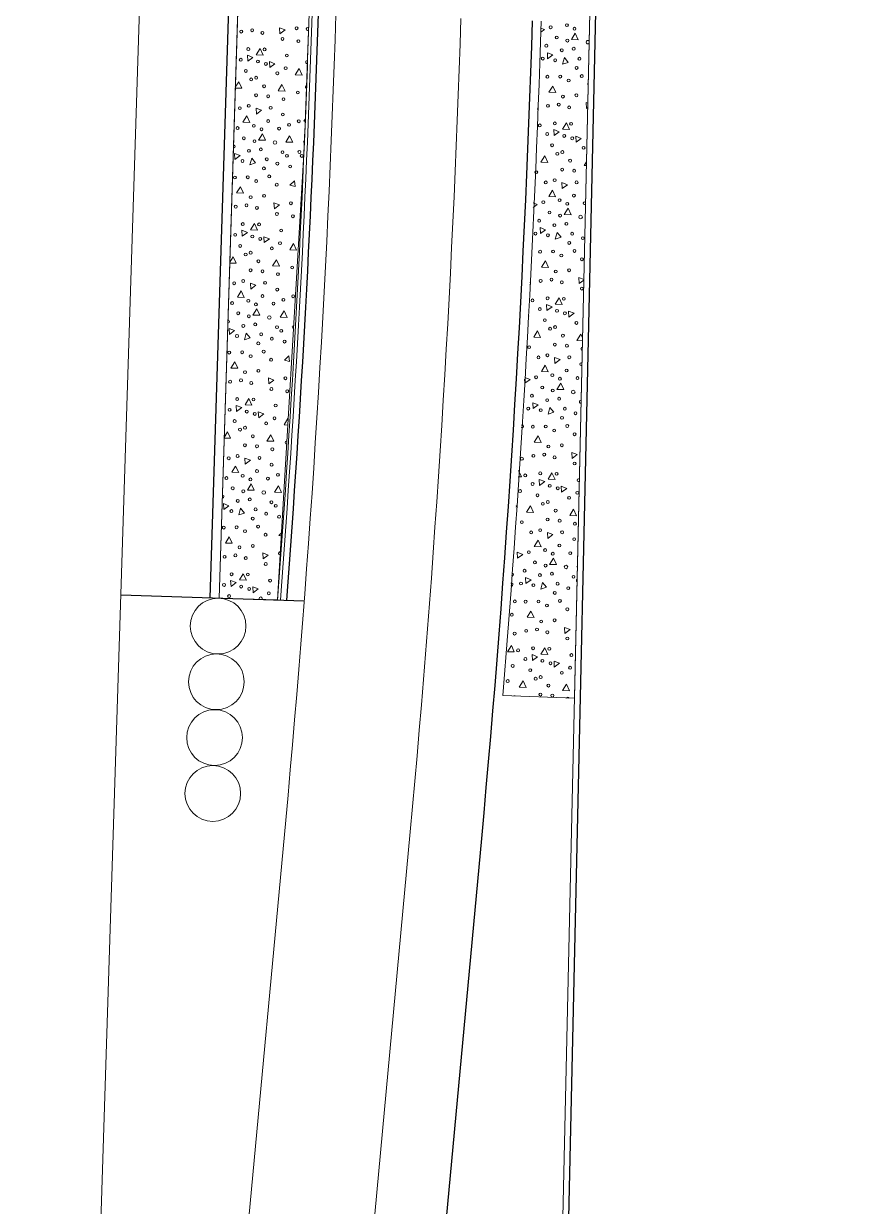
# Model space of a CAD drawing. Extents: x 2536801 to 2538856, y 7112140 to 7131569.
# Drawn here: x 2538218.5 to 2538311.1, y 7125490.5 to 7125622.9 of the extents above; entities that cross this region are included whole.
import ezdxf

# ---------------------------------------------------------------- set-up
doc = ezdxf.new("R2010")
doc.units = 0
doc.header["$LTSCALE"] = 100
doc.header["$MEASUREMENT"] = 0
for name, color, linetype, lineweight in [('D_BOC_FR', 3, 'Continuous', 13), ('D_BOC_RMP', 1, 'Continuous', 13), ('D_CTB_1', 2, 'Continuous', 0), ('D_EOS_ML', 7, 'Continuous', 30), ('D_EOS_RMP', 1, 'Continuous', 30), ('D_EOT_ML', 7, 'Continuous', 13), ('D_EOT_RMP', 1, 'Continuous', 13), ('D_FOC_FR', 3, 'Continuous', 30), ('D_MBGF', 20, 'Continuous', 0), ('D_RIPRAP_1', 7, 'Continuous', 0)]:
    doc.layers.add(name, color=color, linetype=linetype, lineweight=lineweight)
doc.linetypes.add('mbgf', pattern='A,1,-0.5,[46,dgnlstyle-BGELINES.shx,S=0.008,R=0,X=0,Y=0],-0.5,1', length=3)

msp = doc.modelspace()

# ---------------------------------------------------------------- linework, layer by layer
at = {"layer": 'D_BOC_FR', "lineweight": 0}
msp.add_line((2538272.32, 7125194.84), (2538286.2, 7125814.37), dxfattribs=at)
at = {"layer": 'D_BOC_RMP', "lineweight": 0, "extrusion": (0, 0, -1)}
msp.add_arc((-2536768.25, 7125671.2), 1483.33, 181.82493, 184.36233, dxfattribs=at)
at = {"layer": 'D_CTB_1', "linetype": 'Continuous', "lineweight": 0, "ltscale": 0.025}
msp.add_line((2538240.41, 7125558.57), (2538266.77, 7126386.03), dxfattribs=at)
at = {"layer": 'D_CTB_1', "linetype": 'Continuous', "lineweight": 13}
for centre in [(2538240.31, 7125555.44), (2538240.11, 7125549.2), (2538239.91, 7125542.95), (2538239.71, 7125536.7)]:
    msp.add_circle(centre, 3.12, dxfattribs=at)
at = {"layer": 'D_EOS_ML'}
msp.add_line((2538239.41, 7125558.6), (2538319.33, 7128066.94), dxfattribs=at)
at = {"layer": 'D_EOS_RMP'}
for p, q in [((2538229.42, 7125558.92), (2538249.95, 7125558.26)), ((2538269.78, 7125531.67), (2538244.58, 7125260.49))]:
    msp.add_line(p, q, dxfattribs=at)
at = {"layer": 'D_EOS_RMP', "extrusion": (0, 0, -1)}
for radius, end in [(1484, 184.36233), (1508, 185.309)]:
    msp.add_arc((-2536768.25, 7125671.2), radius, 181.82493, end, dxfattribs=at)
at = {"layer": 'D_EOT_ML'}
msp.add_line((2538218.53, 7125217.38), (2538310.38, 7128099.91), dxfattribs=at)
at = {"layer": 'D_EOT_RMP'}
for p, q in [((2538247.88, 7125533.71), (2538219.63, 7125229.75)), ((2538261.82, 7125532.41), (2538233.57, 7125228.46))]:
    msp.add_line(p, q, dxfattribs=at)
at = {"layer": 'D_EOT_RMP', "extrusion": (0, 0, -1)}
for radius in [1486, 1500]:
    msp.add_arc((-2536768.25, 7125671.2), radius, 181.82493, 185.309, dxfattribs=at)
at = {"layer": 'D_FOC_FR'}
msp.add_line((2538272.99, 7125194.82), (2538286.86, 7125814.36), dxfattribs=at)
at = {"layer": 'D_MBGF', "linetype": 'mbgf', "lineweight": 13, "ltscale": 0.025}
msp.add_line((2538249.92, 7125608.3), (2538246.95, 7125558.39), dxfattribs=at)
at = {"layer": 'D_MBGF', "linetype": 'mbgf', "lineweight": 13, "ltscale": 0.025, "extrusion": (0, 0, -1)}
msp.add_arc((-2536768.25, 7125671.2), 1483, 181.82493, 182.43115, dxfattribs=at)
at = {"layer": 'D_RIPRAP_1', "color": 7, "linetype": 'Continuous', "lineweight": 0}
for p, q in [((2538248.35, 7125604.77), (2538248.87, 7125605.28)), ((2538248.87, 7125605.28), (2538248.93, 7125604.65)), ((2538248.93, 7125604.65), (2538248.35, 7125604.77)), ((2538247.73, 7125585.18), (2538248.24, 7125585.68)), ((2538248.31, 7125585.06), (2538247.73, 7125585.18)), ((2538248.24, 7125585.68), (2538248.31, 7125585.06)), ((2538247.11, 7125565.59), (2538247.4, 7125565.88)), ((2538247.38, 7125565.53), (2538247.11, 7125565.59))]:
    msp.add_line(p, q, dxfattribs=at)
at = {"layer": 'D_RIPRAP_1', "color": 7, "lineweight": 0, "flags": 128}
for points in [[(2538258.82, 7126136.25), (2538240.41, 7125558.57), (2538246.95, 7125558.36)], [(2538272.19, 7125547.68), (2538280.22, 7125547.35), (2538286.2, 7125814.37)]]:
    msp.add_lwpolyline(points, dxfattribs=at)
at = {"layer": 'D_RIPRAP_1', "color": 7, "linetype": 'Continuous', "lineweight": 0, "flags": 128}
for points in [[(2538247.23, 7125621.72), (2538247.19, 7125622.39), (2538247.81, 7125622.16)], [(2538280.64, 7125621.07), (2538279.86, 7125621.1), (2538280.3, 7125621.79)], [(2538245.34, 7125619.35), (2538244.57, 7125619.38), (2538245, 7125620.08)], [(2538277.2, 7125618.94), (2538277.17, 7125619.61), (2538277.79, 7125619.37)], [(2538243.63, 7125618.66), (2538243.59, 7125619.33), (2538244.21, 7125619.09)], [(2538246.1, 7125617.94), (2538246.05, 7125618.61), (2538246.67, 7125618.37)], [(2538279.51, 7125618.53), (2538278.87, 7125618.32), (2538279.08, 7125619.07)], [(2538249.72, 7125617.11), (2538248.94, 7125617.13), (2538249.37, 7125617.83)], [(2538247.81, 7125615.31), (2538247.03, 7125615.34), (2538247.46, 7125616.04)], [(2538278.12, 7125615.15), (2538277.34, 7125615.19), (2538277.78, 7125615.88)], [(2538244.59, 7125612.74), (2538244.55, 7125613.41), (2538245.17, 7125613.17)], [(2538243.86, 7125611.81), (2538243.08, 7125611.83), (2538243.51, 7125612.53)], [(2538279.65, 7125611.02), (2538278.88, 7125611.05), (2538279.32, 7125611.75)], [(2538245.61, 7125609.82), (2538244.83, 7125609.84), (2538245.26, 7125610.54)], [(2538277.93, 7125610.34), (2538277.9, 7125611.01), (2538278.51, 7125610.77)], [(2538248.66, 7125609.58), (2538247.88, 7125609.61), (2538248.31, 7125610.31)], [(2538280.39, 7125609.6), (2538280.36, 7125610.27), (2538280.97, 7125610.02)], [(2538242.19, 7125607.66), (2538242.15, 7125608.33), (2538242.77, 7125608.09)], [(2538244.5, 7125607.27), (2538243.87, 7125607.05), (2538244.07, 7125607.8)], [(2538277.23, 7125607.33), (2538276.45, 7125607.36), (2538276.89, 7125608.05)], [(2538278.84, 7125604.41), (2538278.8, 7125605.08), (2538279.42, 7125604.84)], [(2538243.14, 7125603.88), (2538242.37, 7125603.91), (2538242.8, 7125604.6)], [(2538278.1, 7125603.49), (2538277.32, 7125603.52), (2538277.76, 7125604.22)], [(2538246.61, 7125602.13), (2538246.56, 7125602.8), (2538247.18, 7125602.57)], [(2538279.83, 7125601.48), (2538279.05, 7125601.51), (2538279.49, 7125602.21)], [(2538243.01, 7125599.06), (2538242.96, 7125599.73), (2538243.58, 7125599.5)], [(2538244.72, 7125599.76), (2538243.94, 7125599.78), (2538244.38, 7125600.48)], [(2538276.39, 7125599.36), (2538276.36, 7125600.03), (2538276.97, 7125599.78)], [(2538245.47, 7125598.35), (2538245.43, 7125599.02), (2538246.05, 7125598.78)], [(2538278.7, 7125598.95), (2538278.06, 7125598.74), (2538278.27, 7125599.48)], [(2538249.1, 7125597.52), (2538248.32, 7125597.54), (2538248.75, 7125598.24)], [(2538247.18, 7125595.72), (2538246.4, 7125595.74), (2538246.84, 7125596.44)], [(2538277.3, 7125595.57), (2538276.53, 7125595.6), (2538276.97, 7125596.3)], [(2538243.97, 7125593.15), (2538243.92, 7125593.82), (2538244.54, 7125593.58)], [(2538243.23, 7125592.22), (2538242.46, 7125592.24), (2538242.89, 7125592.94)], [(2538278.84, 7125591.43), (2538278.06, 7125591.47), (2538278.5, 7125592.16)], [(2538244.98, 7125590.22), (2538244.21, 7125590.25), (2538244.64, 7125590.95)], [(2538248.04, 7125589.99), (2538247.26, 7125590.02), (2538247.69, 7125590.71)], [(2538277.12, 7125590.75), (2538277.08, 7125591.42), (2538277.7, 7125591.18)], [(2538279.58, 7125590.01), (2538279.54, 7125590.68), (2538280.16, 7125590.44)], [(2538241.57, 7125588.07), (2538241.53, 7125588.74), (2538242.15, 7125588.5)], [(2538243.88, 7125587.68), (2538243.25, 7125587.46), (2538243.44, 7125588.21)], [(2538276.42, 7125587.74), (2538275.64, 7125587.77), (2538276.08, 7125588.47)], [(2538278.02, 7125584.83), (2538277.99, 7125585.5), (2538278.61, 7125585.26)], [(2538242.52, 7125584.29), (2538241.74, 7125584.31), (2538242.17, 7125585.01)], [(2538277.28, 7125583.91), (2538276.5, 7125583.94), (2538276.94, 7125584.63)], [(2538245.98, 7125582.54), (2538245.94, 7125583.21), (2538246.56, 7125582.97)], [(2538279.01, 7125581.9), (2538278.24, 7125581.93), (2538278.68, 7125582.62)], [(2538242.38, 7125579.47), (2538242.34, 7125580.14), (2538242.96, 7125579.91)], [(2538244.1, 7125580.17), (2538243.32, 7125580.19), (2538243.75, 7125580.89)], [(2538275.58, 7125579.77), (2538275.54, 7125580.44), (2538276.16, 7125580.2)], [(2538277.88, 7125579.36), (2538277.25, 7125579.15), (2538277.45, 7125579.9)], [(2538244.85, 7125578.75), (2538244.8, 7125579.42), (2538245.42, 7125579.19)], [(2538246.56, 7125576.13), (2538245.78, 7125576.15), (2538246.21, 7125576.85)], [(2538276.49, 7125575.98), (2538275.71, 7125576.02), (2538276.15, 7125576.71)], [(2538279.94, 7125574.2), (2538279.9, 7125574.87), (2538280.52, 7125574.63)], [(2538242.61, 7125572.63), (2538241.83, 7125572.65), (2538242.26, 7125573.35)], [(2538243.34, 7125573.55), (2538243.3, 7125574.22), (2538243.92, 7125573.99)], [(2538278.03, 7125571.85), (2538277.25, 7125571.88), (2538277.69, 7125572.57)], [(2538244.36, 7125570.63), (2538243.58, 7125570.66), (2538244.02, 7125571.36)], [(2538247.41, 7125570.4), (2538246.63, 7125570.42), (2538247.07, 7125571.12)], [(2538276.31, 7125571.17), (2538276.27, 7125571.84), (2538276.89, 7125571.6)], [(2538278.77, 7125570.43), (2538278.73, 7125571.1), (2538279.35, 7125570.85)], [(2538240.95, 7125568.47), (2538240.9, 7125569.14), (2538241.52, 7125568.91)], [(2538243.26, 7125568.09), (2538242.62, 7125567.87), (2538242.82, 7125568.62)], [(2538275.61, 7125568.16), (2538274.83, 7125568.19), (2538275.27, 7125568.88)], [(2538280.45, 7125567.78), (2538279.67, 7125567.82), (2538280.11, 7125568.51)], [(2538241.89, 7125564.7), (2538241.12, 7125564.72), (2538241.55, 7125565.42)], [(2538277.21, 7125565.24), (2538277.18, 7125565.91), (2538277.79, 7125565.67)], [(2538276.47, 7125564.32), (2538275.69, 7125564.35), (2538276.13, 7125565.05)], [(2538245.36, 7125562.95), (2538245.32, 7125563.62), (2538245.93, 7125563.38)], [(2538273.84, 7125563.03), (2538273.8, 7125563.7), (2538274.42, 7125563.46)], [(2538278.2, 7125562.31), (2538277.42, 7125562.34), (2538277.86, 7125563.04)], [(2538241.76, 7125559.88), (2538241.71, 7125560.55), (2538242.33, 7125560.31)], [(2538243.47, 7125560.58), (2538242.69, 7125560.6), (2538243.13, 7125561.3)], [(2538274.77, 7125560.19), (2538274.73, 7125560.86), (2538275.35, 7125560.61)], [(2538277.07, 7125559.78), (2538276.44, 7125559.57), (2538276.64, 7125560.31)], [(2538244.22, 7125559.16), (2538244.18, 7125559.83), (2538244.8, 7125559.6)], [(2538275.68, 7125556.4), (2538274.9, 7125556.43), (2538275.34, 7125557.12)], [(2538279.13, 7125554.62), (2538279.09, 7125555.29), (2538279.71, 7125555.04)], [(2538273.47, 7125552.54), (2538272.7, 7125552.57), (2538273.14, 7125553.27)], [(2538275.49, 7125551.58), (2538275.46, 7125552.25), (2538276.07, 7125552.01)], [(2538277.22, 7125552.26), (2538276.44, 7125552.3), (2538276.88, 7125552.99)], [(2538277.95, 7125550.84), (2538277.92, 7125551.51), (2538278.53, 7125551.27)], [(2538274.79, 7125548.57), (2538274.02, 7125548.6), (2538274.45, 7125549.3)], [(2538279.64, 7125548.2), (2538278.86, 7125548.23), (2538279.3, 7125548.93)]]:
    msp.add_lwpolyline(points, close=True, dxfattribs=at)
for points in [[(2538276.45, 7125622.37), (2538276.85, 7125622.21), (2538276.43, 7125621.9)], [(2538242.23, 7125615.75), (2538242.61, 7125616.36), (2538242.96, 7125615.64), (2538242.23, 7125615.66)], [(2538281.7, 7125613.47), (2538281.56, 7125613.37), (2538281.53, 7125614.04), (2538281.71, 7125613.97)], [(2538250.04, 7125611.95), (2538249.91, 7125611.95), (2538250.05, 7125612.18)], [(2538281.55, 7125606.98), (2538281.3, 7125606.99), (2538281.56, 7125607.4)], [(2538275.6, 7125602.8), (2538276.04, 7125602.63), (2538275.58, 7125602.29)], [(2538241.61, 7125596.16), (2538241.99, 7125596.77), (2538242.33, 7125596.05), (2538241.61, 7125596.07)], [(2538281.26, 7125594.16), (2538280.75, 7125593.79), (2538280.71, 7125594.46), (2538281.27, 7125594.24)], [(2538281.11, 7125587.38), (2538280.49, 7125587.4), (2538280.93, 7125588.1), (2538281.12, 7125587.68)], [(2538274.64, 7125583.27), (2538275.23, 7125583.04), (2538274.65, 7125582.61), (2538274.62, 7125583.08)], [(2538248.12, 7125577.93), (2538247.69, 7125577.95), (2538248.13, 7125578.65), (2538248.16, 7125578.57)], [(2538240.98, 7125576.56), (2538241.36, 7125577.18), (2538241.71, 7125576.45), (2538240.98, 7125576.48)], [(2538273.94, 7125572.84), (2538273.95, 7125572.85), (2538274.29, 7125572.13), (2538273.9, 7125572.14)], [(2538280.55, 7125562.08), (2538280.47, 7125562.08), (2538280.55, 7125562.2)]]:
    msp.add_lwpolyline(points, dxfattribs=at)
at = {"layer": 'D_RIPRAP_1', "color": 7, "linetype": 'Continuous', "lineweight": 0}
for centre, radius in [((2538244.12, 7125622.12), 0.163), ((2538249.09, 7125622.35), 0.163), ((2538277.54, 7125622.46), 0.163), ((2538279.36, 7125622.69), 0.163), ((2538280.21, 7125622.29), 0.163), ((2538242.9, 7125621.97), 0.163), ((2538245.27, 7125621.83), 0.163), ((2538247.52, 7125621.15), 0.163), ((2538249.3, 7125620.9), 0.163), ((2538278.22, 7125621.31), 0.163), ((2538279.41, 7125620.97), 0.163), ((2538243.69, 7125620.02), 0.163), ((2538245.51, 7125619.98), 0.163), ((2538277.06, 7125620.39), 0.163), ((2538278.78, 7125619.89), 0.163), ((2538280.12, 7125620.05), 0.163), ((2538242.84, 7125618.82), 0.163), ((2538244.76, 7125618.63), 0.163), ((2538245.66, 7125618.36), 0.163), ((2538248, 7125619.3), 0.163), ((2538276.66, 7125618.95), 0.163), ((2538278.05, 7125618.77), 0.163), ((2538280.76, 7125618.93), 0.163), ((2538243.41, 7125617.57), 0.163), ((2538244.57, 7125616.81), 0.163), ((2538246.94, 7125617.31), 0.163), ((2538247.87, 7125617.88), 0.163), ((2538277.18, 7125616.92), 0.163), ((2538278.62, 7125616.94), 0.163), ((2538280.44, 7125617.91), 0.163), ((2538281.02, 7125617), 0.163), ((2538244.01, 7125616.62), 0.163), ((2538245.45, 7125615.86), 0.163), ((2538279.56, 7125616.5), 0.163), ((2538244.56, 7125614.85), 0.163), ((2538245.91, 7125614.74), 0.163), ((2538247.63, 7125614.41), 0.163), ((2538249.23, 7125615.16), 0.163), ((2538278.92, 7125614.7), 0.163), ((2538280.42, 7125614.84), 0.163), ((2538242.74, 7125613.4), 0.163), ((2538243.74, 7125613.66), 0.163), ((2538246.19, 7125613.44), 0.163), ((2538277.24, 7125613.66), 0.163), ((2538278.45, 7125613.8), 0.163), ((2538279.61, 7125613.49), 0.163), ((2538245.91, 7125611.96), 0.163), ((2538247.55, 7125612.69), 0.163), ((2538248.25, 7125611.54), 0.163), ((2538249.34, 7125611.94), 0.163), ((2538278.01, 7125611.7), 0.163), ((2538279.83, 7125611.65), 0.163), ((2538242.49, 7125611.18), 0.163), ((2538244.31, 7125611.43), 0.163), ((2538245.17, 7125611.04), 0.163), ((2538247.13, 7125611.12), 0.163), ((2538276.32, 7125611.47), 0.163), ((2538277.15, 7125610.51), 0.163), ((2538279.06, 7125610.3), 0.163), ((2538243.19, 7125610.04), 0.163), ((2538244.38, 7125609.71), 0.163), ((2538246.67, 7125609.56), 0.199), ((2538277.7, 7125609.25), 0.163), ((2538279.96, 7125610.03), 0.163), ((2538281.23, 7125608.96), 0.163), ((2538243.76, 7125608.63), 0.163), ((2538245.09, 7125608.79), 0.163), ((2538245.75, 7125607.69), 0.163), ((2538247.52, 7125608.48), 0.163), ((2538248.01, 7125608.07), 0.163), ((2538249.41, 7125608.5), 0.163), ((2538249.67, 7125608.06), 0.163), ((2538278.29, 7125608.29), 0.163), ((2538278.85, 7125608.49), 0.163), ((2538279.72, 7125607.53), 0.163), ((2538243.04, 7125607.49), 0.163), ((2538245.44, 7125606.66), 0.163), ((2538246.94, 7125607.2), 0.163), ((2538248.38, 7125606.87), 0.163), ((2538275.93, 7125606.24), 0.163), ((2538278.83, 7125606.53), 0.163), ((2538280.17, 7125606.4), 0.163), ((2538242.19, 7125605.64), 0.163), ((2538243.63, 7125605.67), 0.163), ((2538244.57, 7125605.24), 0.163), ((2538246.03, 7125605.76), 0.163), ((2538276.99, 7125605.09), 0.163), ((2538277.99, 7125605.34), 0.163), ((2538280.44, 7125605.1), 0.163), ((2538245.45, 7125603.59), 0.163), ((2538246.87, 7125604.84), 0.163), ((2538280.15, 7125603.62), 0.163), ((2538242.28, 7125602.38), 0.163), ((2538243.49, 7125602.53), 0.163), ((2538243.95, 7125603.44), 0.163), ((2538244.65, 7125602.24), 0.163), ((2538248.46, 7125602.76), 0.163), ((2538276.72, 7125602.88), 0.163), ((2538278.54, 7125603.11), 0.163), ((2538279.4, 7125602.7), 0.163), ((2538246.89, 7125601.56), 0.163), ((2538248.68, 7125601.31), 0.163), ((2538277.41, 7125601.73), 0.163), ((2538278.6, 7125601.38), 0.163), ((2538280.89, 7125601.22), 0.199), ((2538243.07, 7125600.43), 0.163), ((2538244.89, 7125600.39), 0.163), ((2538247.37, 7125599.71), 0.163), ((2538276.25, 7125600.8), 0.163), ((2538277.96, 7125600.31), 0.163), ((2538279.3, 7125600.46), 0.163), ((2538242.22, 7125599.23), 0.163), ((2538244.14, 7125599.04), 0.163), ((2538245.03, 7125598.77), 0.163), ((2538247.24, 7125598.29), 0.163), ((2538275.84, 7125599.37), 0.163), ((2538277.24, 7125599.18), 0.163), ((2538279.62, 7125598.32), 0.163), ((2538279.95, 7125599.35), 0.163), ((2538281.14, 7125598.85), 0.163), ((2538242.78, 7125597.98), 0.163), ((2538243.39, 7125597.02), 0.163), ((2538243.95, 7125597.22), 0.163), ((2538246.32, 7125597.71), 0.163), ((2538276.36, 7125597.34), 0.163), ((2538277.81, 7125597.36), 0.163), ((2538278.74, 7125596.91), 0.163), ((2538280.21, 7125597.42), 0.163), ((2538244.82, 7125596.27), 0.163), ((2538281.04, 7125596.49), 0.163), ((2538243.94, 7125595.26), 0.163), ((2538245.28, 7125595.15), 0.163), ((2538247, 7125594.82), 0.163), ((2538248.6, 7125595.57), 0.163), ((2538278.11, 7125595.12), 0.163), ((2538279.6, 7125595.26), 0.163), ((2538242.11, 7125593.81), 0.163), ((2538243.11, 7125594.06), 0.163), ((2538245.57, 7125593.85), 0.163), ((2538246.93, 7125593.1), 0.163), ((2538276.42, 7125594.07), 0.163), ((2538277.64, 7125594.22), 0.163), ((2538278.79, 7125593.91), 0.163), ((2538281.03, 7125593.21), 0.163), ((2538243.69, 7125591.84), 0.163), ((2538245.28, 7125592.37), 0.163), ((2538247.62, 7125591.95), 0.163), ((2538248.71, 7125592.35), 0.163), ((2538275.51, 7125591.89), 0.163), ((2538277.2, 7125592.12), 0.163), ((2538279.02, 7125592.06), 0.163), ((2538241.87, 7125591.59), 0.163), ((2538242.56, 7125590.45), 0.163), ((2538244.54, 7125591.44), 0.163), ((2538246.51, 7125591.53), 0.163), ((2538276.33, 7125590.92), 0.163), ((2538278.25, 7125590.72), 0.163), ((2538279.14, 7125590.44), 0.163), ((2538243.13, 7125589.03), 0.163), ((2538243.75, 7125590.11), 0.163), ((2538244.47, 7125589.2), 0.163), ((2538246.05, 7125589.97), 0.199), ((2538276.89, 7125589.67), 0.163), ((2538280.42, 7125589.37), 0.163), ((2538242.42, 7125587.9), 0.163), ((2538245.13, 7125588.09), 0.163), ((2538246.9, 7125588.89), 0.163), ((2538247.38, 7125588.48), 0.163), ((2538277.48, 7125588.71), 0.163), ((2538278.04, 7125588.9), 0.163), ((2538278.91, 7125587.94), 0.163), ((2538244.81, 7125587.07), 0.163), ((2538246.32, 7125587.6), 0.163), ((2538247.75, 7125587.28), 0.163), ((2538275.12, 7125586.65), 0.163), ((2538278.01, 7125586.94), 0.163), ((2538279.36, 7125586.82), 0.163), ((2538241.56, 7125586.05), 0.163), ((2538243, 7125586.08), 0.163), ((2538243.95, 7125585.65), 0.163), ((2538245.41, 7125586.16), 0.163), ((2538246.24, 7125585.25), 0.163), ((2538276.18, 7125585.51), 0.163), ((2538277.18, 7125585.75), 0.163), ((2538279.63, 7125585.52), 0.163), ((2538243.32, 7125583.85), 0.163), ((2538244.82, 7125584), 0.163), ((2538279.33, 7125584.04), 0.163), ((2538241.65, 7125582.79), 0.163), ((2538242.87, 7125582.94), 0.163), ((2538244.02, 7125582.64), 0.163), ((2538247.84, 7125583.17), 0.163), ((2538275.91, 7125583.29), 0.163), ((2538277.73, 7125583.52), 0.163), ((2538278.58, 7125583.12), 0.163), ((2538280.55, 7125583.19), 0.163), ((2538246.27, 7125581.97), 0.163), ((2538248.05, 7125581.72), 0.163), ((2538275.44, 7125581.22), 0.163), ((2538276.6, 7125582.14), 0.163), ((2538277.78, 7125581.8), 0.163), ((2538280.07, 7125581.63), 0.199), ((2538242.44, 7125580.84), 0.163), ((2538244.27, 7125580.8), 0.163), ((2538246.75, 7125580.12), 0.163), ((2538275.03, 7125579.78), 0.163), ((2538277.15, 7125580.72), 0.163), ((2538278.49, 7125580.88), 0.163), ((2538279.13, 7125579.76), 0.163), ((2538241.59, 7125579.64), 0.163), ((2538242.16, 7125578.38), 0.163), ((2538243.51, 7125579.44), 0.163), ((2538244.41, 7125579.18), 0.163), ((2538246.62, 7125578.7), 0.163), ((2538276.43, 7125579.6), 0.163), ((2538278.81, 7125578.74), 0.163), ((2538280.32, 7125579.26), 0.163), ((2538242.76, 7125577.43), 0.163), ((2538243.32, 7125577.63), 0.163), ((2538245.69, 7125578.12), 0.163), ((2538275.55, 7125577.75), 0.163), ((2538276.99, 7125577.77), 0.163), ((2538277.93, 7125577.33), 0.163), ((2538279.4, 7125577.83), 0.163), ((2538244.2, 7125576.68), 0.163), ((2538280.22, 7125576.91), 0.163), ((2538242.49, 7125574.47), 0.163), ((2538243.31, 7125575.67), 0.163), ((2538244.66, 7125575.56), 0.163), ((2538246.38, 7125575.23), 0.163), ((2538275.61, 7125574.49), 0.163), ((2538276.83, 7125574.63), 0.163), ((2538277.29, 7125575.53), 0.163), ((2538278.79, 7125575.67), 0.163), ((2538241.49, 7125574.22), 0.163), ((2538244.94, 7125574.26), 0.163), ((2538246.3, 7125573.5), 0.163), ((2538274.32, 7125574.17), 0.163), ((2538277.98, 7125574.32), 0.163), ((2538280.22, 7125573.63), 0.163), ((2538241.24, 7125572), 0.163), ((2538243.06, 7125572.25), 0.163), ((2538243.92, 7125571.85), 0.163), ((2538244.66, 7125572.78), 0.163), ((2538245.88, 7125571.94), 0.163), ((2538247, 7125572.36), 0.163), ((2538274.7, 7125572.3), 0.163), ((2538276.38, 7125572.53), 0.163), ((2538278.21, 7125572.48), 0.163), ((2538241.94, 7125570.86), 0.163), ((2538243.13, 7125570.52), 0.163), ((2538274.11, 7125570.55), 0.163), ((2538275.52, 7125571.34), 0.163), ((2538277.44, 7125571.13), 0.163), ((2538278.33, 7125570.86), 0.163), ((2538242.51, 7125569.44), 0.163), ((2538243.85, 7125569.61), 0.163), ((2538245.42, 7125570.38), 0.199), ((2538246.28, 7125569.29), 0.163), ((2538276.07, 7125570.08), 0.163), ((2538276.67, 7125569.12), 0.163), ((2538277.23, 7125569.32), 0.163), ((2538279.6, 7125569.79), 0.163), ((2538280.53, 7125570.35), 0.163), ((2538241.8, 7125568.31), 0.163), ((2538244.5, 7125568.5), 0.163), ((2538245.69, 7125568.01), 0.163), ((2538246.76, 7125568.89), 0.163), ((2538278.1, 7125568.36), 0.163), ((2538242.38, 7125566.49), 0.163), ((2538244.19, 7125567.47), 0.163), ((2538244.78, 7125566.57), 0.163), ((2538247.13, 7125567.68), 0.163), ((2538274.31, 7125567.07), 0.163), ((2538277.2, 7125567.36), 0.163), ((2538278.55, 7125567.23), 0.163), ((2538280.26, 7125566.89), 0.163), ((2538240.94, 7125566.46), 0.163), ((2538243.32, 7125566.06), 0.163), ((2538245.62, 7125565.66), 0.163), ((2538275.36, 7125565.92), 0.163), ((2538276.37, 7125566.17), 0.163), ((2538278.82, 7125565.93), 0.163), ((2538280.17, 7125565.16), 0.163), ((2538242.7, 7125564.25), 0.163), ((2538244.2, 7125564.41), 0.163), ((2538276.92, 7125563.94), 0.163), ((2538278.52, 7125564.45), 0.163), ((2538241.03, 7125563.19), 0.163), ((2538242.24, 7125563.35), 0.163), ((2538243.4, 7125563.05), 0.163), ((2538275.1, 7125563.71), 0.163), ((2538275.78, 7125562.56), 0.163), ((2538277.77, 7125563.53), 0.163), ((2538279.74, 7125563.6), 0.163), ((2538241.82, 7125561.24), 0.163), ((2538243.64, 7125561.21), 0.163), ((2538245.64, 7125562.38), 0.163), ((2538274.62, 7125561.63), 0.163), ((2538276.97, 7125562.21), 0.163), ((2538277.68, 7125561.29), 0.163), ((2538279.26, 7125562.05), 0.199), ((2538240.97, 7125560.04), 0.163), ((2538242.89, 7125559.85), 0.163), ((2538246.13, 7125560.53), 0.163), ((2538274.22, 7125560.2), 0.163), ((2538275.61, 7125560.01), 0.163), ((2538276.34, 7125561.14), 0.163), ((2538278.32, 7125560.18), 0.163), ((2538280.1, 7125560.95), 0.163), ((2538241.53, 7125558.79), 0.163), ((2538243.78, 7125559.59), 0.163), ((2538245.99, 7125559.1), 0.163), ((2538278, 7125559.15), 0.163), ((2538279.51, 7125559.68), 0.163), ((2538273.53, 7125558.2), 0.163), ((2538274.74, 7125558.17), 0.163), ((2538276.18, 7125558.19), 0.163), ((2538277.12, 7125557.74), 0.163), ((2538278.58, 7125558.25), 0.163), ((2538279.41, 7125557.32), 0.163), ((2538273.19, 7125556.7), 0.163), ((2538276.48, 7125555.95), 0.163), ((2538277.98, 7125556.09), 0.163), ((2538273.51, 7125554.59), 0.163), ((2538274.8, 7125554.9), 0.163), ((2538276.01, 7125555.05), 0.163), ((2538277.17, 7125554.74), 0.163), ((2538279.41, 7125554.04), 0.163), ((2538273.89, 7125552.72), 0.163), ((2538275.57, 7125552.95), 0.163), ((2538277.39, 7125552.89), 0.163), ((2538279.87, 7125552.19), 0.163), ((2538273.29, 7125550.97), 0.163), ((2538274.71, 7125551.75), 0.163), ((2538276.62, 7125551.54), 0.163), ((2538277.52, 7125551.27), 0.163), ((2538279.72, 7125550.77), 0.163), ((2538272.73, 7125549.28), 0.163), ((2538275.26, 7125550.5), 0.163), ((2538275.86, 7125549.54), 0.163), ((2538276.42, 7125549.73), 0.163), ((2538278.79, 7125550.2), 0.163), ((2538277.29, 7125548.77), 0.163), ((2538276.39, 7125547.77), 0.163), ((2538277.73, 7125547.65), 0.163)]:
    msp.add_circle(centre, radius, dxfattribs=at)
at = {"layer": 'D_RIPRAP_1', "color": 7, "lineweight": 0}
msp.add_arc((2536768.25, 7125671.2), 1483, 355.63595, 358.17507, dxfattribs=at)
at = {"layer": 'D_RIPRAP_1', "color": 7, "linetype": 'Continuous', "lineweight": 0}
for centre, radius, start, end in [((2538250.34, 7125622.27), 0.163, 51.9594, 303.7148), ((2538281.7, 7125620.8), 0.199, 35.0091, 322.4253), ((2538250.28, 7125618.56), 0.163, 84.4339, 271.2403), ((2538281.95, 7125618.43), 0.163, 148.2624, 209.172), ((2538250.24, 7125615.8), 0.163, 105.9211, 249.7531), ((2538281.85, 7125616.08), 0.163, 124.6234, 232.811), ((2538275.95, 7125613.34), 0.163, 310.7586, 44.2723), ((2538281.84, 7125612.8), 0.163, 176.8767, 180.5577), ((2538242.04, 7125609.11), 0.163, 262.4254, 93.9248), ((2538250.04, 7125609.63), 0.163, 120.0898, 235.5844), ((2538249.71, 7125602.68), 0.163, 126.4611, 226.674), ((2538281.36, 7125602.77), 0.163, 53.283, 304.1514), ((2538275.13, 7125593.76), 0.163, 294.8328, 60.1981), ((2538241.41, 7125589.51), 0.163, 262.4254, 93.9248), ((2538274.92, 7125590.14), 0.163, 321.5643, 33.4666), ((2538248.78, 7125588.91), 0.163, 86.5205, 266.6146), ((2538281.08, 7125586.47), 0.163, 83.1547, 274.2797), ((2538280.98, 7125584.75), 0.163, 63.0044, 294.43), ((2538280.92, 7125580.54), 0.163, 73.3751, 284.0593), ((2538274.34, 7125577.79), 0.163, 239.6643, 112.7281), ((2538247.98, 7125575.98), 0.163, 76.4146, 276.7204), ((2538280.68, 7125571.77), 0.163, 59.1129, 298.3215), ((2538240.79, 7125569.92), 0.163, 262.4254, 93.9248), ((2538273.55, 7125568.86), 0.163, 319.0983, 33.2941), ((2538247.22, 7125563.58), 0.163, 69.3418, 283.7933), ((2538273.2, 7125561.22), 0.163, 254.6829, 97.7095), ((2538273.16, 7125560.07), 0.163, 240.3342, 112.0582), ((2538280.58, 7125560.54), 0.163, 114.5754, 242.859), ((2538245.07, 7125558.53), 0.163, 314.9772, 221.373), ((2538273.49, 7125547.48), 0.163, 59.062, 116.1845), ((2538279.45, 7125547.3), 0.163, 25.8918, 149.3548)]:
    msp.add_arc(centre, radius, start, end, dxfattribs=at)
at = {"layer": 'D_RIPRAP_1', "color": 7, "lineweight": 0, "extrusion": (0, 0, -1)}
msp.add_arc((-2536768.25, 7125671.2), 1509, 181.82493, 184.69538, dxfattribs=at)

doc.saveas('drawing.dxf')
